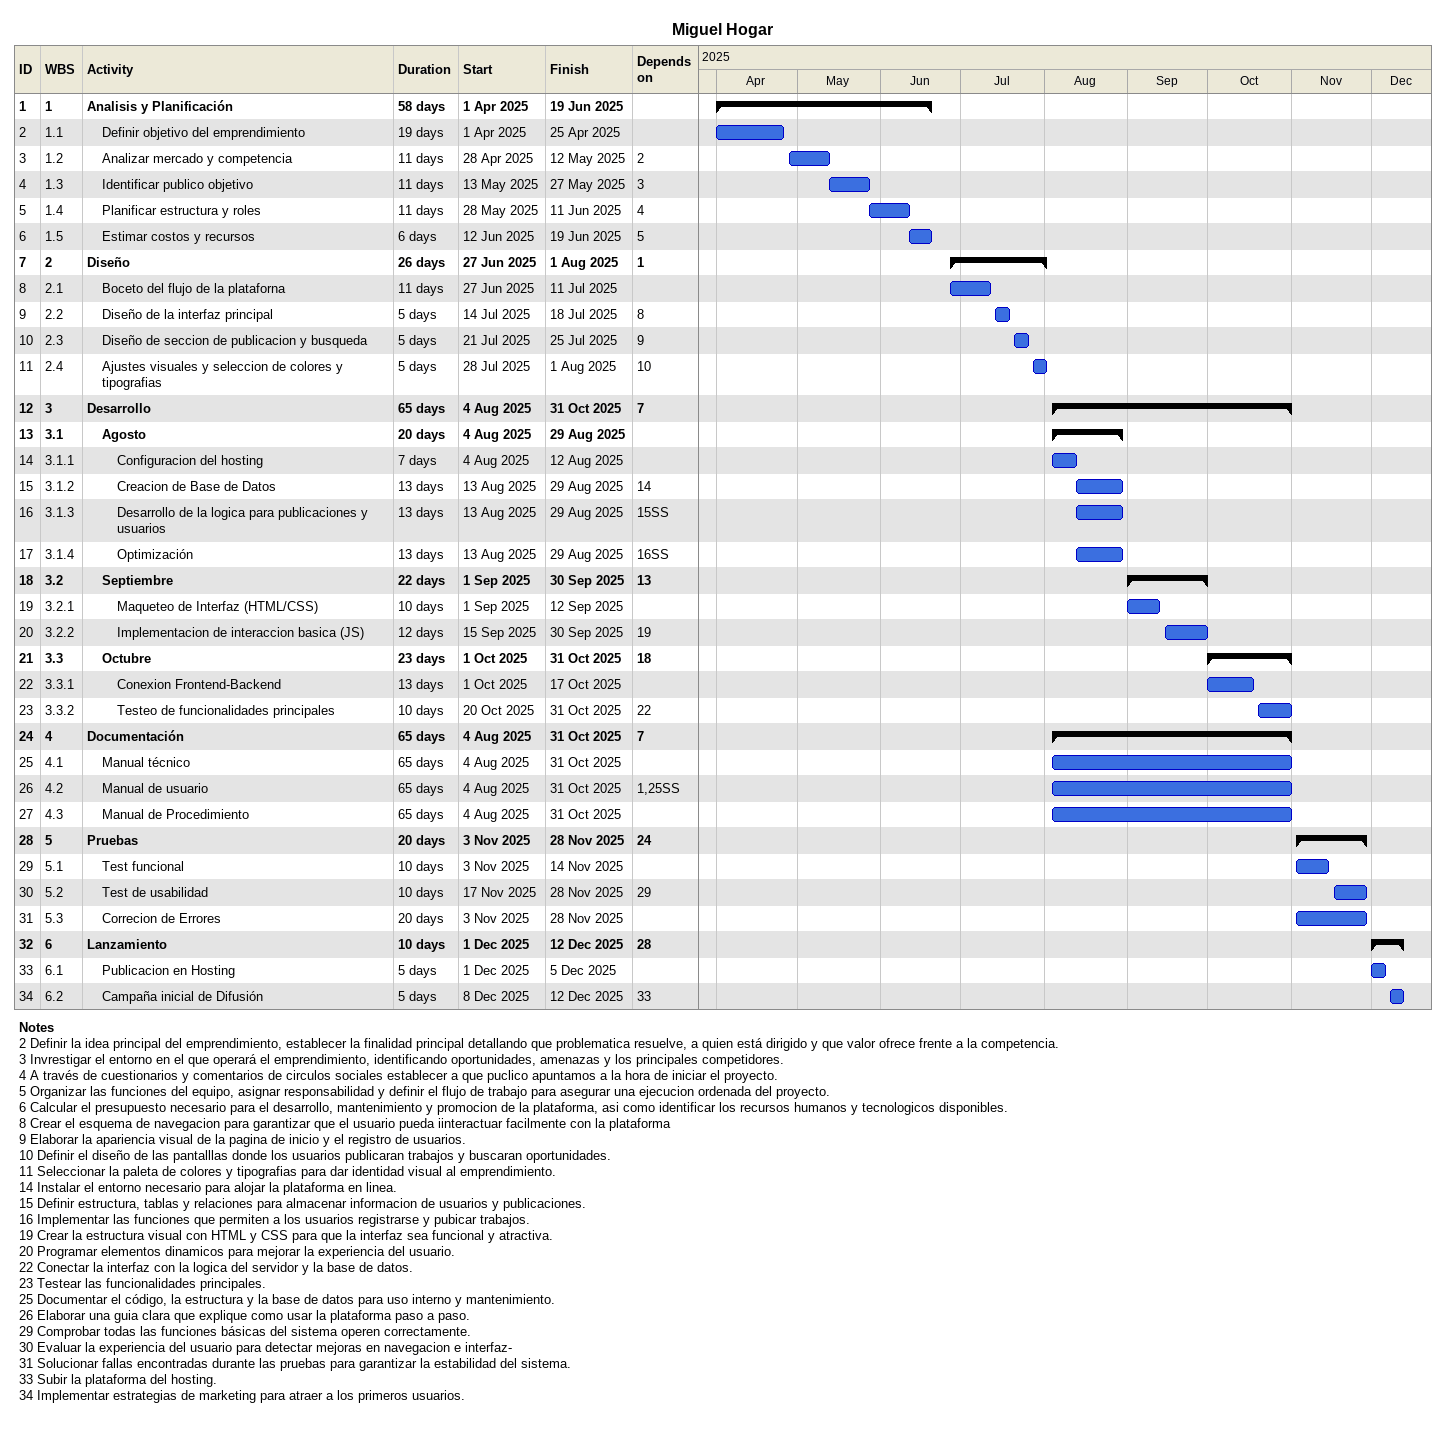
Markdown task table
Miguel Hogar

| ID | WBS | Task | Duration | Start | Finish | Predecessors |
|---|---|---|---|---|---|---|
| 1 | 1 | **Analisis y Planificación** | 58d | 2025-04-01 | 2025-06-19 |  |
| 2 | 1.1 | Definir objetivo del emprendimiento | 19d | 2025-04-01 | 2025-04-25 |  |
| 3 | 1.2 | Analizar mercado y competencia | 11d | 2025-04-28 | 2025-05-12 | 2 |
| 4 | 1.3 | Identificar publico objetivo | 11d | 2025-05-13 | 2025-05-27 | 3 |
| 5 | 1.4 | Planificar estructura y roles | 11d | 2025-05-28 | 2025-06-11 | 4 |
| 6 | 1.5 | Estimar costos y recursos | 6d | 2025-06-12 | 2025-06-19 | 5 |
| 7 | 2 | **Diseño** | 26d | 2025-06-27 | 2025-08-01 | 1 |
| 8 | 2.1 | Boceto del flujo de la plataforna | 11d | 2025-06-27 | 2025-07-11 |  |
| 9 | 2.2 | Diseño de la interfaz principal | 5d | 2025-07-14 | 2025-07-18 | 8 |
| 10 | 2.3 | Diseño de seccion de publicacion y busqueda | 5d | 2025-07-21 | 2025-07-25 | 9 |
| 11 | 2.4 | Ajustes visuales y seleccion de colores y tipografias | 5d | 2025-07-28 | 2025-08-01 | 10 |
| 12 | 3 | **Desarrollo** | 65d | 2025-08-04 | 2025-10-31 | 7 |
| 13 | 3.1 | **Agosto** | 20d | 2025-08-04 | 2025-08-29 |  |
| 14 | 3.1.1 | Configuracion del hosting | 7d | 2025-08-04 | 2025-08-12 |  |
| 15 | 3.1.2 | Creacion de Base de Datos | 13d | 2025-08-13 | 2025-08-29 | 14 |
| 16 | 3.1.3 | Desarrollo de la logica para publicaciones y usuarios | 13d | 2025-08-13 | 2025-08-29 | 15SS |
| 17 | 3.1.4 | Optimización | 13d | 2025-08-13 | 2025-08-29 | 16SS |
| 18 | 3.2 | **Septiembre** | 22d | 2025-09-01 | 2025-09-30 | 13 |
| 19 | 3.2.1 | Maqueteo de Interfaz (HTML/CSS) | 10d | 2025-09-01 | 2025-09-12 |  |
| 20 | 3.2.2 | Implementacion de interaccion basica (JS) | 12d | 2025-09-15 | 2025-09-30 | 19 |
| 21 | 3.3 | **Octubre** | 23d | 2025-10-01 | 2025-10-31 | 18 |
| 22 | 3.3.1 | Conexion Frontend-Backend | 13d | 2025-10-01 | 2025-10-17 |  |
| 23 | 3.3.2 | Testeo de funcionalidades principales | 10d | 2025-10-20 | 2025-10-31 | 22 |
| 24 | 4 | **Documentación** | 65d | 2025-08-04 | 2025-10-31 | 7 |
| 25 | 4.1 | Manual técnico | 65d | 2025-08-04 | 2025-10-31 |  |
| 26 | 4.2 | Manual de usuario | 65d | 2025-08-04 | 2025-10-31 | 1, 25SS |
| 27 | 4.3 | Manual de Procedimiento | 65d | 2025-08-04 | 2025-10-31 |  |
| 28 | 5 | **Pruebas** | 20d | 2025-11-03 | 2025-11-28 | 24 |
| 29 | 5.1 | Test funcional | 10d | 2025-11-03 | 2025-11-14 |  |
| 30 | 5.2 | Test de usabilidad | 10d | 2025-11-17 | 2025-11-28 | 29 |
| 31 | 5.3 | Correcion de Errores | 20d | 2025-11-03 | 2025-11-28 |  |
| 32 | 6 | **Lanzamiento** | 10d | 2025-12-01 | 2025-12-12 | 28 |
| 33 | 6.1 | Publicacion en Hosting | 5d | 2025-12-01 | 2025-12-05 |  |
| 34 | 6.2 | Campaña inicial de Difusión | 5d | 2025-12-08 | 2025-12-12 | 33 |

Notes
- 2: Definir la idea principal del emprendimiento, establecer la finalidad principal detallando que problematica resuelve, a quien está dirigido y que valor ofrece frente a la competencia.
- 3: Invrestigar el entorno en el que operará el emprendimiento, identificando oportunidades, amenazas y los principales competidores.
- 4: A través de cuestionarios y comentarios de circulos sociales establecer a que puclico apuntamos a la hora de iniciar el proyecto.
- 5: Organizar las funciones del equipo, asignar responsabilidad y definir el flujo de trabajo para asegurar una ejecucion ordenada del proyecto.
- 6: Calcular el presupuesto necesario para el desarrollo, mantenimiento y promocion de la plataforma, asi como identificar los recursos humanos y tecnologicos disponibles.
- 8: Crear el esquema de navegacion para garantizar que el usuario pueda iinteractuar facilmente con la plataforma
- 9: Elaborar la apariencia visual de la pagina de inicio y el registro de usuarios.
- 10: Definir el diseño de las pantalllas donde los usuarios publicaran trabajos y buscaran oportunidades.
- 11: Seleccionar la paleta de colores y tipografias para dar identidad visual al emprendimiento.
- 14: Instalar el entorno necesario para alojar la plataforma en linea.
- 15: Definir estructura, tablas y relaciones para almacenar informacion de usuarios y publicaciones.
- 16: Implementar las funciones que permiten a los usuarios registrarse y pubicar trabajos.
- 19: Crear la estructura visual con HTML y CSS para que la interfaz sea funcional y atractiva.
- 20: Programar elementos dinamicos para mejorar la experiencia del usuario.
- 22: Conectar la interfaz con la logica del servidor y la base de datos.
- 23: Testear las funcionalidades principales.
- 25: Documentar el código, la estructura y la base de datos para uso interno y mantenimiento.
- 26: Elaborar una guia clara que explique como usar la plataforma paso a paso.
- 29: Comprobar todas las funciones básicas del sistema operen correctamente.
- 30: Evaluar la experiencia del usuario para detectar mejoras en navegacion e interfaz-
- 31: Solucionar fallas encontradas durante las pruebas para garantizar la estabilidad del sistema.
- 33: Subir la plataforma del hosting.
- 34: Implementar estrategias de marketing para atraer a los primeros usuarios.
